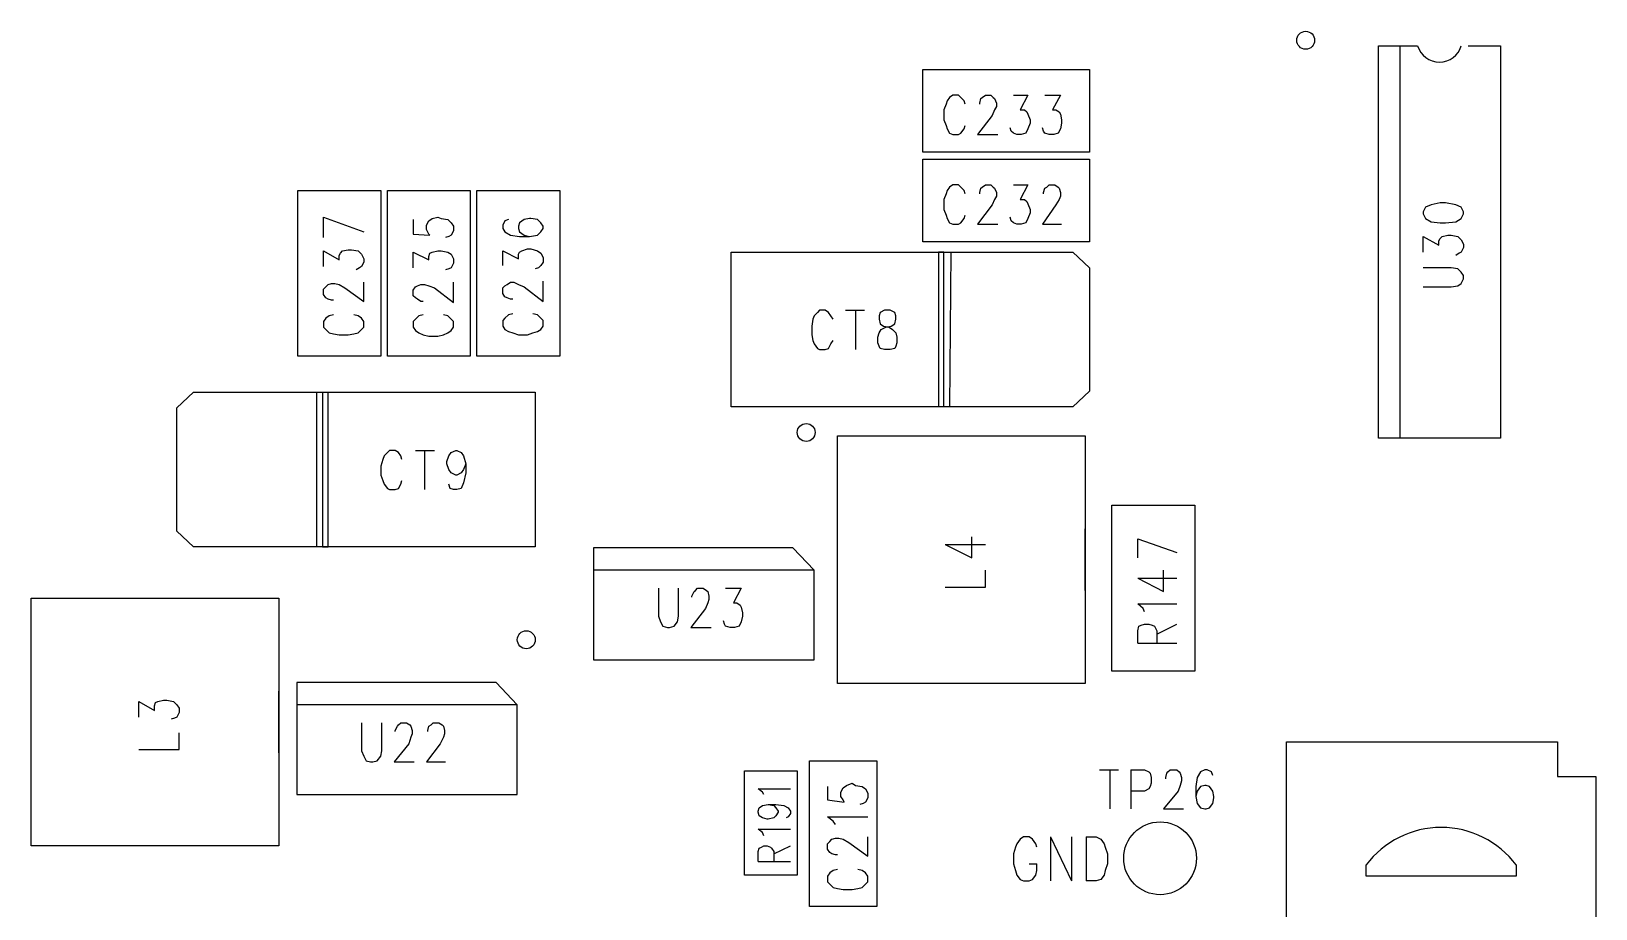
# Model space of a CAD drawing. Extents: x 11.9 to 28.1, y 10.8 to 21.2.
# Drawn here: x 17.14 to 18.537, y 18.621 to 19.404 of the extents above; entities that cross this region are included whole.
import ezdxf

# ---------------------------------------------------------------- set-up
doc = ezdxf.new("R2010")
doc.units = 0
doc.header["$MEASUREMENT"] = 0
doc.layers.add('LAYNR1', color=2, linetype='Continuous')

msp = doc.modelspace()

# ---------------------------------------------------------------- linework, layer by layer
at = {"layer": 'LAYNR1', "color": 7}
for points in [[(18.343, 19.041), (18.343, 19.391)], [(18.343, 19.391), (18.378, 19.391)], [(18.362, 19.391), (18.362, 19.041)], [(18.423, 19.391), (18.452, 19.391)], [(18.452, 19.391), (18.452, 19.041)], [(17.936, 19.296), (17.936, 19.37)], [(17.936, 19.37), (18.085, 19.37)], [(18.085, 19.37), (18.085, 19.296)], [(17.974, 19.339), (17.973, 19.342), (17.97, 19.345), (17.968, 19.347), (17.963, 19.347), (17.96, 19.345), (17.958, 19.342), (17.957, 19.339), (17.955, 19.334), (17.955, 19.325), (17.957, 19.32), (17.958, 19.317), (17.96, 19.313), (17.963, 19.312), (17.968, 19.312), (17.97, 19.313), (17.973, 19.317), (17.974, 19.32)], [(17.987, 19.339), (17.987, 19.34), (17.988, 19.344), (17.989, 19.345), (17.992, 19.347), (17.997, 19.347), (17.999, 19.345), (18, 19.344), (18.002, 19.34), (18.002, 19.337), (18, 19.334), (17.998, 19.329), (17.985, 19.312), (18.003, 19.312)], [(18.017, 19.347), (18.03, 19.347), (18.023, 19.334), (18.027, 19.334), (18.029, 19.332), (18.03, 19.33), (18.032, 19.325), (18.032, 19.322), (18.03, 19.317), (18.028, 19.313), (18.024, 19.312), (18.02, 19.312), (18.017, 19.313), (18.015, 19.315), (18.014, 19.318)], [(18.045, 19.347), (18.059, 19.347), (18.052, 19.334), (18.055, 19.334), (18.058, 19.332), (18.059, 19.33), (18.06, 19.325), (18.06, 19.322), (18.059, 19.317), (18.057, 19.313), (18.053, 19.312), (18.049, 19.312), (18.045, 19.313), (18.044, 19.315), (18.043, 19.318)], [(18.085, 19.296), (17.936, 19.296)], [(17.936, 19.216), (17.936, 19.29)], [(17.936, 19.29), (18.085, 19.29)], [(18.085, 19.29), (18.085, 19.216)], [(17.974, 19.259), (17.973, 19.262), (17.97, 19.265), (17.968, 19.267), (17.963, 19.267), (17.96, 19.265), (17.958, 19.262), (17.957, 19.259), (17.955, 19.254), (17.955, 19.245), (17.957, 19.24), (17.958, 19.237), (17.96, 19.233), (17.963, 19.232), (17.968, 19.232), (17.97, 19.233), (17.973, 19.237), (17.974, 19.24)], [(17.987, 19.259), (17.987, 19.26), (17.988, 19.264), (17.989, 19.265), (17.992, 19.267), (17.997, 19.267), (17.999, 19.265), (18, 19.264), (18.002, 19.26), (18.002, 19.257), (18, 19.254), (17.998, 19.249), (17.985, 19.232), (18.003, 19.232)], [(18.017, 19.267), (18.03, 19.267), (18.023, 19.254), (18.027, 19.254), (18.029, 19.252), (18.03, 19.25), (18.032, 19.245), (18.032, 19.242), (18.03, 19.237), (18.028, 19.233), (18.024, 19.232), (18.02, 19.232), (18.017, 19.233), (18.015, 19.235), (18.014, 19.238)], [(18.044, 19.259), (18.044, 19.26), (18.045, 19.264), (18.047, 19.265), (18.049, 19.267), (18.054, 19.267), (18.057, 19.265), (18.058, 19.264), (18.059, 19.26), (18.059, 19.257), (18.058, 19.254), (18.055, 19.249), (18.043, 19.232), (18.06, 19.232)], [(17.378, 19.114), (17.378, 19.262)], [(17.378, 19.262), (17.452, 19.262)], [(17.452, 19.262), (17.452, 19.114)], [(17.458, 19.114), (17.458, 19.262)], [(17.458, 19.262), (17.532, 19.262)], [(17.532, 19.262), (17.532, 19.114)], [(17.538, 19.114), (17.538, 19.262)], [(17.538, 19.262), (17.612, 19.262)], [(17.612, 19.262), (17.612, 19.114)], [(18.398, 19.251), (18.39, 19.249)], [(18.403, 19.251), (18.398, 19.251)], [(18.412, 19.249), (18.403, 19.251)], [(17.401, 19.238), (17.437, 19.225)], [(17.401, 19.22), (17.401, 19.238)], [(17.481, 19.236), (17.481, 19.223), (17.496, 19.222), (17.495, 19.223), (17.493, 19.227), (17.493, 19.231), (17.495, 19.235), (17.498, 19.237), (17.503, 19.238), (17.506, 19.237), (17.512, 19.236), (17.515, 19.233), (17.517, 19.23), (17.517, 19.226), (17.515, 19.222), (17.513, 19.221), (17.51, 19.22)], [(17.566, 19.236), (17.563, 19.235), (17.561, 19.231), (17.561, 19.228), (17.563, 19.225), (17.568, 19.222), (17.576, 19.221), (17.585, 19.221), (17.592, 19.222), (17.595, 19.225), (17.597, 19.228), (17.597, 19.23), (17.595, 19.233), (17.592, 19.236), (17.586, 19.237), (17.585, 19.237), (17.58, 19.236), (17.576, 19.233), (17.575, 19.23), (17.575, 19.228), (17.576, 19.225), (17.58, 19.222), (17.585, 19.221)], [(18.385, 19.247), (18.383, 19.243)], [(18.383, 19.243), (18.383, 19.241)], [(18.383, 19.241), (18.385, 19.237)], [(18.39, 19.249), (18.385, 19.247)], [(18.385, 19.237), (18.39, 19.234)], [(18.417, 19.247), (18.412, 19.249)], [(18.412, 19.234), (18.417, 19.237)], [(18.419, 19.243), (18.417, 19.247)], [(18.417, 19.237), (18.419, 19.241)], [(18.419, 19.241), (18.419, 19.243)], [(18.39, 19.234), (18.398, 19.233)], [(18.398, 19.233), (18.403, 19.233)], [(18.403, 19.233), (18.412, 19.234)], [(17.418, 19.208), (17.423, 19.209)], [(17.423, 19.209), (17.426, 19.209)], [(17.426, 19.209), (17.432, 19.208)], [(17.561, 19.195), (17.561, 19.208), (17.575, 19.201), (17.575, 19.205), (17.576, 19.207), (17.578, 19.208), (17.583, 19.21), (17.586, 19.21), (17.592, 19.208), (17.595, 19.206), (17.597, 19.202), (17.597, 19.198), (17.595, 19.195), (17.593, 19.193), (17.59, 19.192)], [(18.085, 19.216), (17.936, 19.216)], [(18.383, 19.207), (18.383, 19.221)], [(18.383, 19.221), (18.397, 19.213)], [(18.397, 19.217), (18.398, 19.219)], [(18.397, 19.213), (18.397, 19.217)], [(18.398, 19.219), (18.4, 19.221)], [(18.4, 19.221), (18.405, 19.222)], [(18.405, 19.222), (18.408, 19.222)], [(18.408, 19.222), (18.414, 19.221)], [(18.414, 19.221), (18.417, 19.218)], [(18.417, 19.218), (18.419, 19.214)], [(18.419, 19.211), (18.417, 19.207)], [(18.419, 19.214), (18.419, 19.211)], [(17.401, 19.194), (17.401, 19.208)], [(17.401, 19.208), (17.415, 19.2)], [(17.415, 19.204), (17.416, 19.206)], [(17.415, 19.2), (17.415, 19.204)], [(17.416, 19.206), (17.418, 19.208)], [(17.432, 19.208), (17.435, 19.205)], [(17.435, 19.205), (17.437, 19.201)], [(17.437, 19.198), (17.435, 19.194)], [(17.437, 19.201), (17.437, 19.198)], [(17.481, 19.193), (17.481, 19.207), (17.495, 19.2), (17.495, 19.203), (17.496, 19.206), (17.498, 19.207), (17.503, 19.208), (17.506, 19.208), (17.512, 19.207), (17.515, 19.205), (17.517, 19.201), (17.517, 19.197), (17.515, 19.193), (17.513, 19.192), (17.51, 19.191)], [(17.765, 19.207), (18.07, 19.207)], [(17.765, 19.069), (17.765, 19.207)], [(17.955, 19.207), (17.95, 19.207)], [(17.95, 19.207), (17.95, 19.069)], [(17.955, 19.069), (17.955, 19.207)], [(17.961, 19.207), (17.96, 19.069)], [(18.07, 19.207), (18.085, 19.193)], [(18.415, 19.206), (18.412, 19.204)], [(18.417, 19.207), (18.415, 19.206)], [(17.433, 19.193), (17.43, 19.191)], [(17.435, 19.194), (17.433, 19.193)], [(17.57, 19.165), (17.568, 19.165), (17.565, 19.166), (17.563, 19.167), (17.561, 19.17), (17.561, 19.175), (17.563, 19.177), (17.565, 19.178), (17.568, 19.18), (17.571, 19.18), (17.575, 19.178), (17.58, 19.176), (17.597, 19.163), (17.597, 19.181)], [(18.085, 19.193), (18.085, 19.083)], [(18.408, 19.193), (18.383, 19.193)], [(18.414, 19.192), (18.408, 19.193)], [(18.417, 19.189), (18.414, 19.192)], [(18.419, 19.186), (18.417, 19.189)], [(18.417, 19.179), (18.419, 19.183)], [(18.419, 19.183), (18.419, 19.186)], [(17.401, 19.174), (17.403, 19.176)], [(17.401, 19.169), (17.401, 19.174)], [(17.403, 19.166), (17.401, 19.169)], [(17.403, 19.176), (17.405, 19.178)], [(17.405, 19.178), (17.408, 19.179)], [(17.408, 19.179), (17.411, 19.179)], [(17.411, 19.179), (17.415, 19.178)], [(17.415, 19.178), (17.42, 19.175)], [(17.42, 19.175), (17.437, 19.163)], [(17.437, 19.163), (17.437, 19.18)], [(17.49, 19.163), (17.488, 19.163), (17.485, 19.165), (17.483, 19.166), (17.481, 19.168), (17.481, 19.173), (17.483, 19.176), (17.485, 19.177), (17.488, 19.178), (17.491, 19.178), (17.495, 19.177), (17.5, 19.175), (17.517, 19.162), (17.517, 19.18)], [(18.383, 19.176), (18.408, 19.176)], [(18.408, 19.176), (18.414, 19.177)], [(18.414, 19.177), (18.417, 19.179)], [(17.405, 19.165), (17.403, 19.166)], [(17.408, 19.164), (17.405, 19.165)], [(17.41, 19.164), (17.408, 19.164)], [(17.842, 19.153), (17.839, 19.15)], [(17.844, 19.155), (17.842, 19.153)], [(17.849, 19.155), (17.844, 19.155)], [(17.852, 19.153), (17.849, 19.155)], [(17.854, 19.15), (17.852, 19.153)], [(17.867, 19.155), (17.884, 19.155)], [(17.876, 19.155), (17.876, 19.12)], [(17.898, 19.153), (17.897, 19.15)], [(17.902, 19.155), (17.898, 19.153)], [(17.907, 19.155), (17.902, 19.155)], [(17.911, 19.153), (17.907, 19.155)], [(17.912, 19.15), (17.911, 19.153)], [(17.403, 19.148), (17.401, 19.145)], [(17.401, 19.145), (17.401, 19.14)], [(17.401, 19.14), (17.403, 19.138)], [(17.406, 19.15), (17.403, 19.148)], [(17.41, 19.151), (17.406, 19.15)], [(17.432, 19.15), (17.428, 19.151)], [(17.435, 19.148), (17.432, 19.15)], [(17.437, 19.145), (17.435, 19.148)], [(17.435, 19.138), (17.437, 19.14)], [(17.437, 19.14), (17.437, 19.145)], [(17.49, 19.151), (17.486, 19.15), (17.483, 19.147), (17.481, 19.145), (17.481, 19.14), (17.483, 19.137), (17.486, 19.135), (17.49, 19.133), (17.495, 19.132), (17.503, 19.132), (17.508, 19.133), (17.512, 19.135), (17.515, 19.137), (17.517, 19.14), (17.517, 19.145), (17.515, 19.147), (17.512, 19.15), (17.508, 19.151)], [(17.57, 19.152), (17.566, 19.151), (17.563, 19.148), (17.561, 19.146), (17.561, 19.141), (17.563, 19.138), (17.566, 19.136), (17.57, 19.135), (17.575, 19.133), (17.583, 19.133), (17.588, 19.135), (17.592, 19.136), (17.595, 19.138), (17.597, 19.141), (17.597, 19.146), (17.595, 19.148), (17.592, 19.151), (17.588, 19.152)], [(17.838, 19.147), (17.837, 19.141)], [(17.837, 19.141), (17.837, 19.133)], [(17.839, 19.15), (17.838, 19.147)], [(17.856, 19.147), (17.854, 19.15)], [(17.897, 19.15), (17.897, 19.147)], [(17.897, 19.147), (17.898, 19.143)], [(17.898, 19.143), (17.901, 19.141)], [(17.899, 19.138), (17.903, 19.14)], [(17.901, 19.141), (17.906, 19.14)], [(17.903, 19.14), (17.908, 19.141)], [(17.906, 19.14), (17.909, 19.138)], [(17.908, 19.141), (17.911, 19.143)], [(17.911, 19.143), (17.912, 19.147)], [(17.912, 19.147), (17.912, 19.15)], [(17.403, 19.138), (17.406, 19.135)], [(17.406, 19.135), (17.41, 19.134)], [(17.41, 19.134), (17.415, 19.133)], [(17.415, 19.133), (17.423, 19.133)], [(17.423, 19.133), (17.428, 19.134)], [(17.428, 19.134), (17.432, 19.135)], [(17.432, 19.135), (17.435, 19.138)], [(17.837, 19.133), (17.838, 19.128)], [(17.838, 19.128), (17.839, 19.125)], [(17.839, 19.125), (17.842, 19.121)], [(17.852, 19.121), (17.854, 19.125)], [(17.854, 19.125), (17.856, 19.128)], [(17.896, 19.131), (17.897, 19.135)], [(17.896, 19.126), (17.896, 19.131)], [(17.897, 19.123), (17.896, 19.126)], [(17.897, 19.135), (17.899, 19.138)], [(17.909, 19.138), (17.912, 19.135)], [(17.912, 19.135), (17.913, 19.131)], [(17.913, 19.126), (17.912, 19.123)], [(17.913, 19.131), (17.913, 19.126)], [(17.452, 19.114), (17.378, 19.114)], [(17.532, 19.114), (17.458, 19.114)], [(17.612, 19.114), (17.538, 19.114)], [(17.842, 19.121), (17.844, 19.12)], [(17.844, 19.12), (17.849, 19.12)], [(17.849, 19.12), (17.852, 19.121)], [(17.898, 19.121), (17.897, 19.123)], [(17.902, 19.12), (17.898, 19.121)], [(17.907, 19.12), (17.902, 19.12)], [(17.911, 19.121), (17.907, 19.12)], [(17.912, 19.123), (17.911, 19.121)], [(17.27, 19.068), (17.285, 19.082)], [(17.285, 19.082), (17.59, 19.082)], [(17.395, 18.944), (17.395, 19.082)], [(17.395, 19.082), (17.4, 19.082)], [(17.4, 19.082), (17.4, 18.944)], [(17.405, 18.944), (17.405, 19.082)], [(17.59, 19.082), (17.59, 18.944)], [(18.085, 19.083), (18.07, 19.069)], [(17.27, 18.958), (17.27, 19.068)], [(18.07, 19.069), (17.765, 19.069)], [(17.96, 19.069), (17.955, 19.069)], [(17.471, 19.022), (17.47, 19.025), (17.468, 19.028), (17.465, 19.03), (17.46, 19.03), (17.458, 19.028), (17.455, 19.025), (17.454, 19.022), (17.452, 19.016), (17.452, 19.008), (17.454, 19.003), (17.455, 19), (17.458, 18.996), (17.46, 18.995), (17.465, 18.995), (17.468, 18.996), (17.47, 19), (17.471, 19.003)], [(17.483, 19.03), (17.5, 19.03)], [(17.491, 19.03), (17.491, 18.995)], [(17.528, 19.018), (17.526, 19.013), (17.524, 19.01), (17.52, 19.008), (17.519, 19.008), (17.515, 19.01), (17.513, 19.013), (17.511, 19.018), (17.511, 19.02), (17.513, 19.025), (17.515, 19.028), (17.519, 19.03), (17.52, 19.03), (17.524, 19.028), (17.526, 19.025), (17.528, 19.018), (17.528, 19.01), (17.526, 19.001), (17.524, 18.996), (17.52, 18.995), (17.517, 18.995), (17.514, 18.996), (17.513, 19)], [(18.452, 19.041), (18.343, 19.041)], [(18.105, 18.833), (18.105, 18.981)], [(18.105, 18.981), (18.179, 18.981)], [(18.179, 18.981), (18.179, 18.833)], [(17.285, 18.944), (17.27, 18.958)], [(17.86, 18.905), (17.86, 18.96)], [(18.081, 18.905), (18.081, 18.96)], [(17.59, 18.944), (17.285, 18.944)], [(17.4, 18.944), (17.405, 18.944)], [(17.956, 18.946), (17.98, 18.934)], [(17.956, 18.946), (17.992, 18.946)], [(17.98, 18.934), (17.98, 18.953)], [(18.128, 18.951), (18.163, 18.939)], [(18.128, 18.934), (18.128, 18.951)], [(17.82, 18.943), (17.642, 18.943)], [(17.642, 18.943), (17.642, 18.843)], [(17.839, 18.923), (17.82, 18.943)], [(17.839, 18.923), (17.642, 18.923)], [(17.839, 18.843), (17.839, 18.923)], [(17.992, 18.908), (17.992, 18.923)], [(18.128, 18.916), (18.151, 18.904), (18.151, 18.923)], [(18.128, 18.916), (18.163, 18.916)], [(17.7, 18.907), (17.7, 18.882), (17.702, 18.877), (17.704, 18.873), (17.708, 18.872), (17.71, 18.872), (17.714, 18.873), (17.717, 18.877), (17.718, 18.882), (17.718, 18.907)], [(17.73, 18.899), (17.73, 18.9), (17.732, 18.904), (17.733, 18.905), (17.735, 18.907), (17.74, 18.907), (17.743, 18.905), (17.744, 18.904), (17.745, 18.9), (17.745, 18.897), (17.744, 18.894), (17.742, 18.889), (17.729, 18.872), (17.747, 18.872)], [(17.76, 18.907), (17.774, 18.907), (17.767, 18.894), (17.77, 18.894), (17.773, 18.892), (17.774, 18.89), (17.775, 18.885), (17.775, 18.882), (17.774, 18.877), (17.772, 18.873), (17.768, 18.872), (17.764, 18.872), (17.76, 18.873), (17.759, 18.875), (17.758, 18.878)], [(17.956, 18.908), (17.992, 18.908)], [(18.134, 18.886), (18.133, 18.889), (18.128, 18.893), (18.163, 18.893)], [(18.128, 18.858), (18.128, 18.869), (18.129, 18.873), (18.131, 18.874), (18.134, 18.875), (18.138, 18.875), (18.141, 18.874), (18.143, 18.873), (18.145, 18.869), (18.145, 18.858)], [(18.145, 18.866), (18.163, 18.875)], [(18.128, 18.858), (18.163, 18.858)], [(17.642, 18.843), (17.839, 18.843)], [(18.179, 18.833), (18.105, 18.833)], [(17.555, 18.823), (17.377, 18.823)], [(17.377, 18.823), (17.377, 18.723)], [(17.574, 18.803), (17.555, 18.823)], [(17.14, 18.76), (17.14, 18.815)], [(17.236, 18.792), (17.236, 18.806), (17.25, 18.798), (17.25, 18.802), (17.251, 18.805), (17.253, 18.806), (17.258, 18.807), (17.261, 18.807), (17.267, 18.806), (17.27, 18.803), (17.272, 18.8), (17.272, 18.796), (17.27, 18.792), (17.268, 18.791), (17.265, 18.79)], [(17.361, 18.76), (17.361, 18.815)], [(17.574, 18.803), (17.377, 18.803)], [(17.574, 18.723), (17.574, 18.803)], [(17.236, 18.763), (17.272, 18.763), (17.272, 18.778)], [(17.435, 18.787), (17.435, 18.762), (17.437, 18.757), (17.439, 18.753), (17.443, 18.752), (17.445, 18.752), (17.449, 18.753), (17.452, 18.757), (17.453, 18.762), (17.453, 18.787)], [(17.465, 18.779), (17.465, 18.78), (17.467, 18.784), (17.468, 18.785), (17.47, 18.787), (17.475, 18.787), (17.478, 18.785), (17.479, 18.784), (17.48, 18.78), (17.48, 18.777), (17.479, 18.774), (17.477, 18.768), (17.464, 18.752), (17.482, 18.752)], [(17.494, 18.779), (17.494, 18.78), (17.495, 18.784), (17.497, 18.785), (17.499, 18.787), (17.504, 18.787), (17.507, 18.785), (17.508, 18.784), (17.509, 18.78), (17.509, 18.777), (17.508, 18.774), (17.505, 18.768), (17.493, 18.752), (17.51, 18.752)], [(17.835, 18.623), (17.835, 18.753)], [(17.835, 18.753), (17.895, 18.753)], [(17.895, 18.753), (17.895, 18.623)], [(17.777, 18.651), (17.777, 18.744)], [(17.777, 18.744), (17.824, 18.744)], [(17.824, 18.744), (17.824, 18.651)], [(18.094, 18.745), (18.111, 18.745)], [(18.103, 18.745), (18.103, 18.71)], [(18.122, 18.745), (18.122, 18.71)], [(18.122, 18.745), (18.134, 18.745), (18.138, 18.743), (18.139, 18.742), (18.14, 18.738), (18.14, 18.733), (18.139, 18.73), (18.138, 18.728), (18.134, 18.726), (18.122, 18.726)], [(18.153, 18.737), (18.153, 18.738), (18.154, 18.742), (18.155, 18.743), (18.157, 18.745), (18.163, 18.745), (18.165, 18.743), (18.166, 18.742), (18.167, 18.738), (18.167, 18.735), (18.166, 18.731), (18.164, 18.726), (18.151, 18.71), (18.169, 18.71)], [(18.195, 18.74), (18.194, 18.743), (18.19, 18.745), (18.188, 18.745), (18.184, 18.743), (18.181, 18.738), (18.18, 18.73), (18.18, 18.721), (18.181, 18.715), (18.184, 18.711), (18.188, 18.71), (18.189, 18.71), (18.192, 18.711), (18.195, 18.715), (18.196, 18.72), (18.196, 18.721), (18.195, 18.726), (18.192, 18.73), (18.189, 18.731), (18.188, 18.731), (18.184, 18.73), (18.181, 18.726), (18.18, 18.721)], [(17.377, 18.723), (17.574, 18.723)], [(17.794, 18.723), (17.793, 18.725), (17.789, 18.728), (17.818, 18.728)], [(17.851, 18.73), (17.851, 18.718)], [(17.863, 18.725), (17.865, 18.729)], [(17.863, 18.721), (17.863, 18.725)], [(17.865, 18.718), (17.863, 18.721)], [(17.865, 18.729), (17.868, 18.731)], [(17.868, 18.731), (17.873, 18.733)], [(17.873, 18.733), (17.876, 18.731)], [(17.876, 18.731), (17.882, 18.73)], [(17.882, 18.73), (17.885, 18.728)], [(17.885, 18.728), (17.887, 18.724)], [(17.887, 18.72), (17.885, 18.716)], [(17.887, 18.724), (17.887, 18.72)], [(17.798, 18.714), (17.803, 18.713), (17.805, 18.711), (17.807, 18.708), (17.807, 18.707), (17.805, 18.704), (17.803, 18.702), (17.798, 18.701), (17.797, 18.701), (17.793, 18.702), (17.79, 18.704), (17.789, 18.707), (17.789, 18.708), (17.79, 18.711), (17.793, 18.713), (17.798, 18.714), (17.805, 18.714), (17.812, 18.713), (17.816, 18.711), (17.818, 18.708), (17.818, 18.706), (17.816, 18.703), (17.814, 18.702)], [(17.851, 18.718), (17.866, 18.716)], [(17.866, 18.716), (17.865, 18.718)], [(17.883, 18.715), (17.88, 18.714)], [(17.885, 18.716), (17.883, 18.715)], [(17.794, 18.686), (17.793, 18.689), (17.789, 18.692), (17.818, 18.692)], [(17.856, 18.699), (17.851, 18.703)], [(17.851, 18.703), (17.887, 18.703)], [(17.858, 18.696), (17.856, 18.699)], [(17.851, 18.679), (17.853, 18.681)], [(17.851, 18.674), (17.851, 18.679)], [(17.853, 18.681), (17.855, 18.683)], [(17.855, 18.683), (17.858, 18.684)], [(17.858, 18.684), (17.861, 18.684)], [(17.861, 18.684), (17.865, 18.683)], [(17.865, 18.683), (17.87, 18.68)], [(17.87, 18.68), (17.887, 18.668)], [(17.887, 18.668), (17.887, 18.685)], [(18.02, 18.679), (18.019, 18.676)], [(18.023, 18.683), (18.02, 18.679)], [(18.034, 18.683), (18.031, 18.685), (18.026, 18.685), (18.023, 18.683)], [(18.037, 18.679), (18.034, 18.683)], [(18.038, 18.676), (18.037, 18.679)], [(18.05, 18.685), (18.05, 18.646)], [(18.05, 18.685), (18.069, 18.646)], [(18.069, 18.685), (18.069, 18.646)], [(18.082, 18.685), (18.082, 18.646)], [(18.082, 18.685), (18.091, 18.685), (18.095, 18.683)], [(18.095, 18.683), (18.098, 18.679)], [(18.098, 18.679), (18.099, 18.676)], [(17.789, 18.663), (17.789, 18.672), (17.79, 18.675)], [(17.79, 18.675), (17.792, 18.676), (17.794, 18.677), (17.797, 18.677), (17.8, 18.676), (17.801, 18.675)], [(17.801, 18.675), (17.803, 18.672), (17.803, 18.663)], [(17.803, 18.67), (17.818, 18.677)], [(17.853, 18.671), (17.851, 18.674)], [(17.855, 18.67), (17.853, 18.671)], [(17.858, 18.669), (17.855, 18.67)], [(17.86, 18.669), (17.858, 18.669)], [(18.019, 18.676), (18.017, 18.67), (18.017, 18.661)], [(18.099, 18.676), (18.101, 18.67), (18.101, 18.661)], [(17.824, 18.651), (17.777, 18.651)], [(17.789, 18.663), (17.818, 18.663)], [(17.853, 18.653), (17.851, 18.65)], [(17.851, 18.65), (17.851, 18.645)], [(17.856, 18.655), (17.853, 18.653)], [(17.86, 18.656), (17.856, 18.655)], [(17.882, 18.655), (17.878, 18.656)], [(17.885, 18.653), (17.882, 18.655)], [(17.887, 18.65), (17.885, 18.653)], [(17.887, 18.645), (17.887, 18.65)], [(18.017, 18.661), (18.019, 18.655), (18.02, 18.651), (18.023, 18.647), (18.026, 18.646)], [(18.031, 18.646), (18.034, 18.647), (18.037, 18.651), (18.038, 18.655), (18.038, 18.661)], [(18.031, 18.661), (18.038, 18.661)], [(18.101, 18.661), (18.099, 18.655), (18.098, 18.651), (18.095, 18.647), (18.091, 18.646)], [(18.466, 18.65), (18.332, 18.65), (18.332, 18.66)], [(18.466, 18.66), (18.466, 18.65)], [(17.851, 18.645), (17.853, 18.643)], [(17.853, 18.643), (17.856, 18.64)], [(17.856, 18.64), (17.86, 18.639)], [(17.86, 18.639), (17.865, 18.638)], [(17.865, 18.638), (17.873, 18.638)], [(17.873, 18.638), (17.878, 18.639)], [(17.878, 18.639), (17.882, 18.64)], [(17.882, 18.64), (17.885, 18.643)], [(17.885, 18.643), (17.887, 18.645)], [(18.026, 18.646), (18.031, 18.646)], [(18.091, 18.646), (18.082, 18.646)], [(17.895, 18.623), (17.835, 18.623)]]:
    msp.add_lwpolyline(points, dxfattribs=at)
for points in [[(18.378, 19.391, 0.744031), (18.417, 19.391)], [(18.466, 18.66, 0.500157), (18.332, 18.66)]]:
    msp.add_lwpolyline(points, format="xyb", dxfattribs=at)
for points in [[(18.081, 19.043), (18.081, 18.822), (17.86, 18.822), (17.86, 19.043), (18.081, 19.043)], [(17.361, 18.898), (17.361, 18.677), (17.14, 18.677), (17.14, 18.898), (17.361, 18.898)], [(18.537, 18.739), (18.537, 18.439), (18.261, 18.439), (18.261, 18.77), (18.503, 18.77), (18.503, 18.739), (18.537, 18.739)]]:
    msp.add_lwpolyline(points, close=True, dxfattribs=at)
for centre, radius in [((18.278, 19.396), 0.008), ((17.832, 19.046), 0.008), ((17.582, 18.861), 0.008), ((18.148, 18.666), 0.0325)]:
    msp.add_circle(centre, radius, dxfattribs=at)

doc.saveas('drawing.dxf')
